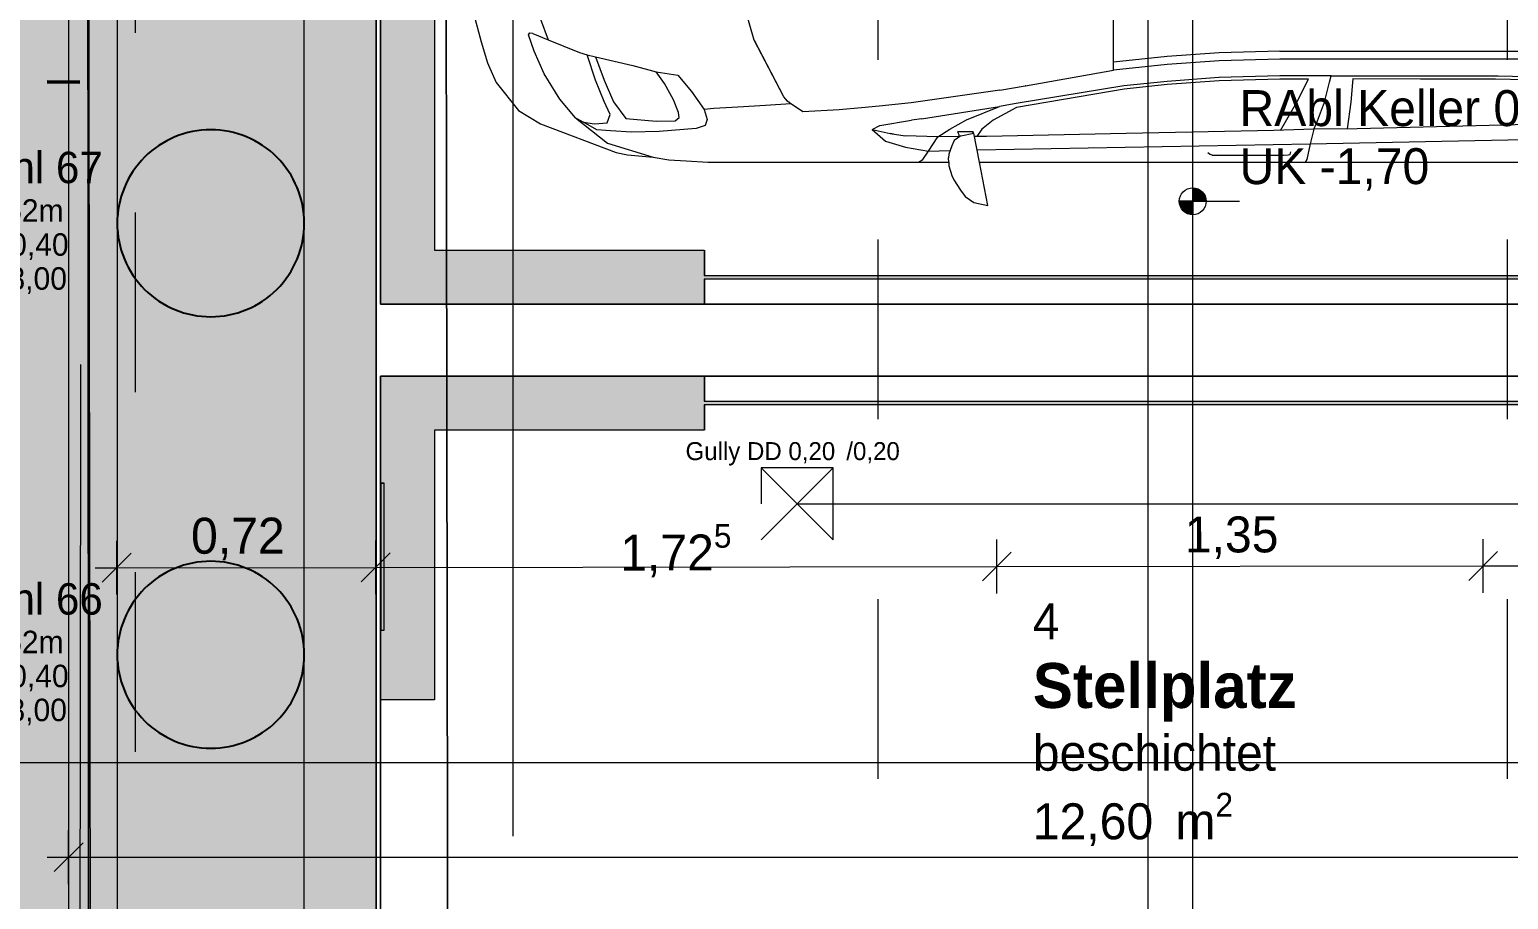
# Model space of a CAD drawing. Header units: metres. Extents: x -14 to 130, y -38 to 4.
# Drawn here: x -0.109 to 4.003, y -18.381 to -15.961 of the extents above; entities that cross this region are included whole.
import ezdxf

# ---------------------------------------------------------------- set-up
doc = ezdxf.new("R2010")
doc.units = ezdxf.units.M
doc.header["$MEASUREMENT"] = 0
for name, pattern in [('Kanal', [0.005, 0.003, -0.001, 0, -0.001]), ('Schnittlinie', [0.006, 0.003, -0.0015, 0, -0.0015]), ('Untersicht', [0.001, 0.0005, -0.0005])]:
    doc.linetypes.add(name, pattern=pattern)
for name, color, linetype in [('-1._KG PP_3_111 Bohrpfahl - ReGeBe', 7, 'Continuous'), ('-1._KG PP_3_111 Wand Aussen - Bohrpfahlwand 80', 7, 'Continuous'), ('-1._KG PP_3_210 Decke', 7, 'Continuous'), ('-1._KG PP_3_220 Bodenaufbau', 7, 'Continuous'), ('-1._KG PP_3_270 Deckendurchbruchsymbol', 7, 'Continuous'), ('-1._KG PP_3_570 Beschriftung 3D', 7, 'Continuous'), ('-1._KG PP_3_725 Nachbarbebauung', 7, 'Continuous'), ('-1._KG PP_3_810 Raum', 7, 'Continuous'), ('-1._KG PP_3_815 Raumbegrenzung', 7, 'Continuous'), ('-1._KG PP_3_851 Marker Schnitt', 7, 'Continuous'), ('-1._KG PP_3_950 Polierplan Bemaßung', 7, 'Continuous'), ('-1._KG PP_3_970 Brandschutz', 7, 'Continuous'), ('-1._KG PP_3_Bauwerke_Gebäude - Haus', 7, 'Continuous'), ('-1._KG PP_3_Bemaßen_Sperrmaß 2D', 7, 'Continuous'), ('-1._KG PP_3_Bemaßung', 7, 'Continuous'), ('-1._KG PP_3_Gelände_Beschriftung Gelände', 7, 'Continuous'), ('-1._KG PP_3_Gelände_Geländepunkt', 7, 'Continuous'), ('-1._KG PP_3_Kataster Grenzpunkte_Grenzpunkt (GP) Hausecke_Kennzeichen', 7, 'Continuous'), ('-1._KG PP_3_Kataster Grenzpunkte_Grenzpunkt (GP) Zeichen im Fels_Kennzeichen', 7, 'Continuous'), ('-1._KG PP_3_Neubau_840 Baulinien', 7, 'Continuous')]:
    doc.layers.add(name, color=color, linetype=linetype)
doc.styles.add('ERSTELLTER_STIL_5', font='')
doc.styles.add('ERSTELLTER_STIL_9', font='')
doc.styles.get('ERSTELLTER_STIL_5').set_extended_font_data('Eurostile')
doc.styles.get('ERSTELLTER_STIL_9').set_extended_font_data('Eurostile', bold=True)
doc.linetypes.add('GAS', pattern='A,0,[1,415_260415_PP_VA_1_2 -1 KG1.Shx,S=0.186508,R=0,X=0,Y=0],-26.5,0', length=26.5)
doc.linetypes.add('Grenze Grundstück', pattern='A,0,[2,415_260415_PP_VA_1_2 -1 KG1.Shx,S=0.00031746,R=0,X=0,Y=0],-0.04,0', length=0.04)

msp = doc.modelspace()

# ---------------------------------------------------------------- hatches: boundary and pattern name
at = {"layer": '-1._KG PP_3_111 Bohrpfahl - ReGeBe', "linetype": 'Continuous', "lineweight": 13, "true_color": 0x3f7f02}
for points in [[(0.395, -16.24, 0.414214), (0.135, -16.5, 0.414214), (0.395, -16.76, 0.414214), (0.655, -16.5, 0.414214)], [(0.395, -17.44, 0.414214), (0.135, -17.7, 0.414214), (0.395, -17.96, 0.414214), (0.655, -17.7, 0.414214)]]:
    msp.add_hatch(color=76, dxfattribs=at).paths.add_polyline_path(points)
at = {"layer": '-1._KG PP_3_111 Wand Aussen - Bohrpfahlwand 80', "linetype": 'Continuous', "lineweight": 13, "true_color": 0xaa6446}
msp.add_hatch(color=25, dxfattribs=at).paths.add_polyline_path([(0.055, -15), (0.055, -21.495), (0.135, -21.495), (0.135, -14.9999)])
at = {"layer": '-1._KG PP_3_111 Wand Aussen - Bohrpfahlwand 80', "linetype": 'Continuous', "lineweight": 13, "true_color": 0x3f7f02}
for points in [[(0.855, -21.495), (0.855, -14.9985), (0.655, -14.9989), (0.655, -21.495)], [(0.1439, -15.6673), (0.135, -15.6), (0.135, -16.5), (0.1439, -16.4327), (0.1698, -16.37), (0.2112, -16.3162), (0.265, -16.2748), (0.3277, -16.2489), (0.395, -16.24), (0.4623, -16.2489), (0.525, -16.2748), (0.5788, -16.3162), (0.6202, -16.37), (0.6461, -16.4327), (0.655, -16.5), (0.655, -15.6), (0.6461, -15.6673), (0.6202, -15.73), (0.5788, -15.7839), (0.525, -15.8252), (0.4623, -15.8511), (0.395, -15.86), (0.3277, -15.8511), (0.265, -15.8252), (0.2112, -15.7839), (0.1698, -15.73)], [(0.1439, -16.5673), (0.135, -16.5), (0.135, -17.7), (0.1439, -17.6327), (0.1698, -17.57), (0.2112, -17.5162), (0.265, -17.4748), (0.3277, -17.4489), (0.395, -17.44), (0.4623, -17.4489), (0.525, -17.4748), (0.5788, -17.5162), (0.6202, -17.57), (0.6461, -17.6327), (0.655, -17.7), (0.655, -16.5), (0.6461, -16.5673), (0.6202, -16.63), (0.5788, -16.6839), (0.525, -16.7252), (0.4623, -16.7511), (0.395, -16.76), (0.3277, -16.7511), (0.265, -16.7252), (0.2112, -16.6839), (0.1698, -16.63)], [(0.1439, -17.7673), (0.135, -17.7), (0.135, -18.8), (0.1439, -18.7327), (0.1698, -18.67), (0.2112, -18.6162), (0.265, -18.5748), (0.3277, -18.5489), (0.395, -18.54), (0.4623, -18.5489), (0.525, -18.5748), (0.5788, -18.6162), (0.6202, -18.67), (0.6461, -18.7327), (0.655, -18.8), (0.655, -17.7), (0.6461, -17.7673), (0.6202, -17.83), (0.5788, -17.8839), (0.525, -17.9252), (0.4623, -17.9511), (0.395, -17.96), (0.3277, -17.9511), (0.265, -17.9252), (0.2112, -17.8839), (0.1698, -17.83)]]:
    msp.add_hatch(color=76, dxfattribs=at).paths.add_polyline_path(points)
at = {"layer": '-1._KG PP_3_570 Beschriftung 3D', "linetype": 'Continuous', "lineweight": 0, "true_color": 0x191100}
h = msp.add_hatch(color=28, dxfattribs=at)
h.paths.add_polyline_path([(0.8669, -11.48), (0.8449, -11.48), (0.8449, -11.49), (0.8669, -11.49), (0.8669, -11.935), (1.0169, -11.935), (1.0169, -11.56), (1.7669, -11.56), (1.7669, -11.49), (4.9669, -11.49), (4.9669, -11.56), (5.7169, -11.56), (5.7169, -11.935), (5.7869, -11.935), (5.7869, -13.105), (5.7169, -13.105), (5.7169, -13.855), (4.9669, -13.855), (4.9669, -13.925), (1.7669, -13.925), (1.7669, -13.855), (1.0169, -13.855), (1.0169, -13.105), (0.8669, -13.105), (0.8669, -14.005), (1.7669, -14.005), (1.7669, -13.935), (4.9669, -13.935), (4.9669, -14.005), (5.7869, -14.005), (5.7869, -14.205), (4.9669, -14.205), (4.9669, -14.275), (1.7669, -14.275), (1.7669, -14.205), (0.8669, -14.205), (0.8669, -15.105), (1.0169, -15.105), (1.0169, -14.355), (1.7669, -14.355), (1.7669, -14.285), (4.9669, -14.285), (4.9669, -14.355), (5.7169, -14.355), (5.7169, -15.105), (5.7869, -15.105), (5.7869, -15.825), (5.7169, -15.825), (5.7169, -16.575), (4.9669, -16.575), (4.9669, -16.645), (1.7669, -16.645), (1.7669, -16.575), (1.0169, -16.575), (1.0169, -15.825), (0.8669, -15.825), (0.8669, -16.725), (1.7669, -16.725), (1.7669, -16.655), (4.9669, -16.655), (4.9669, -16.725), (5.7869, -16.725), (5.7869, -16.925), (4.9669, -16.925), (4.9669, -16.995), (1.7669, -16.995), (1.7669, -16.925), (0.8669, -16.925), (0.8669, -17.825), (1.0169, -17.825), (1.0169, -17.075), (1.7669, -17.075), (1.7669, -17.005), (4.9669, -17.005), (4.9669, -17.075), (5.7169, -17.075), (5.7169, -17.825), (5.7869, -17.825), (5.7869, -18.995), (5.7169, -18.995), (5.7169, -19.37), (4.9669, -19.37), (4.9669, -19.44), (1.7669, -19.44), (1.7669, -19.37), (1.0169, -19.37), (1.0169, -18.995), (0.8669, -18.995), (0.8669, -19.895), (1.0169, -19.895), (1.0169, -19.52), (1.7669, -19.52), (1.7669, -19.45), (4.9669, -19.45), (4.9669, -19.52), (5.7169, -19.52), (5.7169, -19.895), (5.7869, -19.895), (5.7869, -21.065), (5.7169, -21.065), (5.7169, -21.815), (4.9669, -21.815), (4.9669, -21.885), (1.7669, -21.885), (1.7669, -21.815), (1.0169, -21.815), (1.0169, -21.065), (0.8669, -21.065), (0.8669, -21.965), (1.7669, -21.965), (1.7669, -21.895), (4.9669, -21.895), (4.9669, -21.965), (5.7869, -21.965), (5.7869, -22.165), (4.9669, -22.165), (4.9669, -22.235), (1.7669, -22.235), (1.7669, -22.165), (0.8669, -22.165), (0.8669, -23.065), (1.0169, -23.065), (1.0169, -22.315), (1.7669, -22.315), (1.7669, -22.245), (4.9669, -22.245), (4.9669, -22.315), (5.7169, -22.315), (5.7169, -23.065), (5.7869, -23.065), (5.7869, -24.235), (5.7169, -24.235), (5.7169, -24.61), (4.9669, -24.61), (4.9669, -24.68), (1.7669, -24.68), (1.7669, -24.61), (1.0169, -24.61), (1.0169, -24.235), (0.8669, -24.235), (0.8669, -25.135), (1.0169, -25.135), (1.0169, -24.76), (1.7669, -24.76), (1.7669, -24.69), (4.9669, -24.69), (4.9669, -24.76), (5.7169, -24.76), (5.7169, -25.135), (5.7869, -25.135), (5.7869, -26.305), (5.7169, -26.305), (5.7169, -27.055), (4.9669, -27.055), (4.9669, -27.125), (1.7669, -27.125), (1.7669, -27.055), (1.0169, -27.055), (1.0169, -26.305), (0.8669, -26.305), (0.8669, -27.205), (1.7669, -27.205), (1.7669, -27.135), (4.9669, -27.135), (4.9669, -27.205), (5.8569, -27.205), (5.8569, -27.2189), (4.976, -27.345), (4.9859, -27.4143), (1.8181, -27.8674), (1.8082, -27.7981), (0.9173, -27.9256), (1.0447, -28.8165), (1.1932, -28.7953), (1.087, -28.0528), (1.8294, -27.9466), (1.8195, -27.8773), (4.9873, -27.4242), (4.9972, -27.4935), (5.7396, -27.3872), (5.8458, -28.1297), (5.9151, -28.1198), (6.0171, -28.8325), (5.9478, -28.8424), (6.054, -29.5849), (5.3116, -29.6911), (5.3215, -29.7604), (2.1537, -30.2135), (2.1438, -30.1442), (1.4014, -30.2504), (1.2952, -29.508), (1.1467, -29.5292), (1.2741, -30.4202), (0.9173, -30.4715), (1.0447, -31.3624), (1.1932, -31.3412), (1.087, -30.5987), (1.8294, -30.4925), (1.8195, -30.4232), (4.9873, -29.9701), (4.9972, -30.0394), (5.7396, -29.9332), (5.8458, -30.6756), (5.9151, -30.6657), (6.0171, -31.3784), (5.9478, -31.3883), (6.054, -32.1308), (5.3116, -32.237), (5.3215, -32.3063), (2.1537, -32.7594), (2.1438, -32.6901), (1.4014, -32.7963), (1.2952, -32.0539), (1.1467, -32.0751), (1.2741, -32.9661), (2.1651, -32.8386), (2.1551, -32.7693), (5.3229, -32.3162), (5.3328, -32.3855), (13.0079, -31.2875), (13.0178, -31.3553), (13.9084, -31.2254), (13.8997, -31.166), (17.0675, -30.7129), (17.0749, -30.7638), (17.9655, -30.634), (17.8356, -29.7434), (17.7645, -29.7538), (17.6625, -29.0411), (17.7318, -29.031), (17.602, -28.1404), (16.7114, -28.2702), (16.7227, -28.3479), (13.555, -28.8011), (13.5557, -28.806), (13.5448, -28.7318), (12.6543, -28.8616), (12.7841, -29.7522), (12.8533, -29.7421), (12.9553, -30.4549), (12.8879, -30.4647), (13.0065, -31.2777), (6.2223, -32.2481), (6.0963, -31.3671), (6.027, -31.377), (5.925, -30.6643), (5.9943, -30.6544), (5.8668, -29.7632), (6.2237, -29.7121), (6.0963, -28.8212), (6.027, -28.8311), (5.925, -28.1184), (5.9943, -28.1084), (5.8669, -27.2175), (5.8669, -26.305), (5.7969, -26.305), (5.7969, -25.135), (5.8669, -25.135), (5.8669, -24.235), (5.7969, -24.235), (5.7969, -23.065), (5.8669, -23.065), (5.8669, -22.165), (5.7969, -22.165), (5.7969, -21.965), (5.8669, -21.965), (5.8669, -21.065), (5.7969, -21.065), (5.7969, -19.895), (5.8669, -19.895), (5.8669, -18.995), (5.7969, -18.995), (5.7969, -17.825), (5.8669, -17.825), (5.8669, -16.925), (5.7969, -16.925), (5.7969, -16.725), (5.8669, -16.725), (5.8669, -15.825), (5.7969, -15.825), (5.7969, -15.105), (5.8669, -15.105), (5.8669, -14.205), (5.7969, -14.205), (5.7969, -14.005), (5.8669, -14.005), (5.8669, -13.105), (5.7969, -13.105), (5.7969, -11.935), (5.8669, -11.935), (5.8669, -11.035), (5.7969, -11.035), (5.7969, -9.865), (5.8669, -9.865), (5.8669, -8.965), (4.9669, -8.965), (4.9669, -9.035), (1.7669, -9.035), (1.7669, -8.965), (0.8669, -8.965), (0.8669, -9.865), (1.0169, -9.865), (1.0169, -9.115), (1.7669, -9.115), (1.7669, -9.045), (4.9669, -9.045), (4.9669, -9.115), (5.7169, -9.115), (5.7169, -9.865), (5.7869, -9.865), (5.7869, -11.035), (5.7169, -11.035), (5.7169, -11.41), (4.9669, -11.41), (4.9669, -11.48), (1.7669, -11.48), (1.7669, -11.41), (1.0169, -11.41), (1.0169, -11.035), (0.8669, -11.035)])
h.paths.add_polyline_path([(12.9325, -29.7306), (12.8243, -28.9884), (13.5665, -28.8802), (13.5564, -28.811), (16.7241, -28.3578), (16.7228, -28.3486), (16.733, -28.4186), (17.4752, -28.3104), (17.5834, -29.0526), (17.6526, -29.0425), (17.7546, -29.7552), (17.6872, -29.7651), (17.7954, -30.5072), (17.0532, -30.6154), (17.066, -30.703), (13.8983, -31.1561), (13.8867, -31.077), (13.1446, -31.1852), (13.0364, -30.443), (12.9652, -30.4534), (12.8632, -29.7407)], flags=0)
at = {"layer": '-1._KG PP_3_725 Nachbarbebauung', "linetype": 'Continuous', "lineweight": 0, "true_color": 0x1f1f1f}
msp.add_hatch(color=250, dxfattribs=at).paths.add_polyline_path([(0.0099, -2.0785), (-3.9335, -2.0676), (-3.9335, -23.1322), (-0.1266, -23.2195), (0.059, -23.2207), (0.0528, -14.1947), (0.0564, -12.2031)])
at = {"layer": '-1._KG PP_3_Bemaßung', "linetype": 'Continuous', "lineweight": 13, "ltscale": 1000}
msp.add_hatch(color=7, dxfattribs=at).paths.add_polyline_path([(-0.1459, -15.9488), (-0.1459, -16.0088), (0.0312, -15.9795), (0.0312, -15.9786)])
at = {"layer": '-1._KG PP_3_Kataster Grenzpunkte_Grenzpunkt (GP) Hausecke_Kennzeichen', "linetype": 'Continuous', "lineweight": 0, "true_color": 0x000000}
for points in [[(3.125, -16.4387), (3.1625, -16.4387), (3.1596, -16.4244), (3.1515, -16.4122), (3.1394, -16.4041), (3.125, -16.4012)], [(3.125, -16.4387), (3.0875, -16.4387), (3.0904, -16.4531), (3.0985, -16.4652), (3.1106, -16.4734), (3.125, -16.4762)]]:
    msp.add_hatch(color=18, dxfattribs=at).paths.add_polyline_path(points)

# ---------------------------------------------------------------- linework, layer by layer
at = {"layer": '-1._KG PP_3_111 Bohrpfahl - ReGeBe', "color": 7, "linetype": 'Continuous', "lineweight": 25, "ltscale": 1000, "flags": 128}
for points in [[(0.395, -16.24, 0.414214), (0.135, -16.5, 0.414214), (0.395, -16.76, 0.414214), (0.655, -16.5, 0.414214)], [(0.395, -17.44, 0.414214), (0.135, -17.7, 0.414214), (0.395, -17.96, 0.414214), (0.655, -17.7, 0.414214)]]:
    msp.add_lwpolyline(points, format="xyb", close=True, dxfattribs=at)
at = {"layer": '-1._KG PP_3_111 Wand Aussen - Bohrpfahlwand 80', "color": 7, "linetype": 'Continuous', "lineweight": 18, "ltscale": 1000}
msp.add_line((0.655, -21.495), (0.655, -14.9989), dxfattribs=at)
at = {"layer": '-1._KG PP_3_111 Wand Aussen - Bohrpfahlwand 80', "color": 7, "linetype": 'Continuous', "lineweight": 13, "ltscale": 1000}
for p, q in [((0.135, -15.6), (0.135, -16.5)), ((0.135, -16.5), (0.135, -17.7)), ((0.135, -17.7), (0.135, -18.8))]:
    msp.add_line(p, q, dxfattribs=at)
at = {"layer": '-1._KG PP_3_111 Wand Aussen - Bohrpfahlwand 80', "color": 7, "linetype": 'Continuous', "lineweight": 13, "ltscale": 1000, "flags": 128}
msp.add_lwpolyline([(0.055, -15), (0.055, -21.495)], dxfattribs=at)
at = {"layer": '-1._KG PP_3_111 Wand Aussen - Bohrpfahlwand 80', "color": 7, "linetype": 'Continuous', "lineweight": 18, "ltscale": 1000, "flags": 128}
msp.add_lwpolyline([(0.855, -21.495), (0.855, -14.9985)], dxfattribs=at)
at = {"layer": '-1._KG PP_3_210 Decke', "color": 8, "linetype": 'Untersicht', "lineweight": 13, "ltscale": 1000, "flags": 128}
msp.add_lwpolyline([(0.1831, -14.47), (0.185, -14.9998), (0.185, -21.895), (3.305, -21.895), (3.305, -22.165), (4.905, -22.165), (4.905, -24.32), (7.875, -24.32), (7.875, -23.85), (9.87, -23.85), (9.87, -24.32), (13.0067, -24.32), (12.9484, -23.92), (12.865, -23.92), (12.865, -21.895), (18.7604, -21.895), (18.7621, -21.495), (18.7694, -20.4274), (14.6603, -20.4274), (15.32, -17.3819), (15.32, -14.87), (15.32, -14.47)], close=True, dxfattribs=at)
at = {"layer": '-1._KG PP_3_220 Bodenaufbau', "color": 7, "linetype": 'Continuous', "lineweight": 13, "ltscale": 1000, "flags": 128}
for points in [[(0.855, -20.6033), (0.8545, -14.8671), (0.8319, -8.705)], [(1.057, -20.6028), (1.0384, -8.705)], [(1.0384, -8.705), (1.057, -20.6031)]]:
    msp.add_lwpolyline(points, dxfattribs=at)
at = {"layer": '-1._KG PP_3_270 Deckendurchbruchsymbol', "color": 7, "linetype": 'Untersicht', "lineweight": 13, "ltscale": 1000}
for p, q in [((1.925, -17.38), (2.125, -17.18)), ((1.925, -17.18), (2.125, -17.38))]:
    msp.add_line(p, q, dxfattribs=at)
at = {"layer": '-1._KG PP_3_270 Deckendurchbruchsymbol', "color": 7, "linetype": 'Untersicht', "lineweight": 13, "ltscale": 1000, "flags": 128}
msp.add_lwpolyline([(2.125, -17.38), (2.125, -17.18), (1.925, -17.18), (1.925, -17.38)], close=True, dxfattribs=at)
at = {"layer": '-1._KG PP_3_570 Beschriftung 3D', "color": 150, "linetype": 'Continuous', "lineweight": 13, "ltscale": 1000, "true_color": 0x0f7ffe}
for p, q in [((1.9058, -15.9909), (1.856, -15.8159)), ((2.9051, -15.9893), (2.9051, -15.8171)), ((1.1257, -15.9155), (1.1468, -15.9955)), ((1.3114, -15.9327), (1.3327, -15.9895)), ((1.2788, -15.9756), (1.2822, -15.9707)), ((1.2937, -16.0209), (1.2788, -15.9756)), ((1.2822, -15.9707), (1.2822, -15.9706)), ((1.2822, -15.9706), (1.2901, -15.9716)), ((1.2901, -15.9716), (1.2901, -15.9716)), ((1.2901, -15.9717), (1.3327, -15.9895)), ((1.3327, -15.9895), (1.4202, -16.0252)), ((1.9881, -16.148), (1.9058, -15.9909)), ((1.9881, -16.148), (1.9062, -15.9917)), ((2.9049, -16.0741), (2.9051, -15.9893)), ((2.9051, -15.9893), (2.9051, -15.9893)), ((1.1468, -15.9955), (1.1647, -16.0537)), ((1.3215, -16.084), (1.2937, -16.0209)), ((1.4202, -16.0251), (1.4202, -16.0251)), ((1.4202, -16.0252), (1.4416, -16.0314)), ((1.4648, -16.1019), (1.4416, -16.0314)), ((1.4416, -16.0314), (1.4645, -16.0375)), ((3.198, -16.0257), (3.0535, -16.036)), ((3.3666, -16.0211), (3.198, -16.0257)), ((3.3666, -16.0211), (4.4276, -16.0211)), ((1.1647, -16.0537), (1.1675, -16.0602)), ((1.1675, -16.0602), (1.1883, -16.108)), ((1.4644, -16.0375), (1.5681, -16.0613)), ((1.4644, -16.0375), (1.4891, -16.1024)), ((1.5681, -16.0613), (1.5681, -16.0613)), ((1.5681, -16.0613), (1.5681, -16.0613)), ((1.5681, -16.0613), (1.6329, -16.0784)), ((2.6599, -16.1174), (2.9049, -16.0741)), ((3.0535, -16.036), (2.9049, -16.0516)), ((3.0535, -16.0584), (2.9049, -16.0741)), ((2.9049, -16.0741), (2.9049, -16.0741)), ((2.9049, -16.0741), (2.9049, -16.0741)), ((3.198, -16.0482), (3.0535, -16.0584)), ((3.3666, -16.0436), (3.198, -16.0482)), ((4.1688, -16.0436), (3.3666, -16.0436)), ((1.1883, -16.108), (1.2501, -16.1863)), ((1.3653, -16.1547), (1.3215, -16.084)), ((1.4884, -16.1614), (1.4648, -16.1019)), ((1.4891, -16.1024), (1.5145, -16.162)), ((1.6564, -16.111), (1.6329, -16.0784)), ((1.6329, -16.0784), (1.6935, -16.0881)), ((1.681, -16.1564), (1.6564, -16.111)), ((1.6935, -16.0881), (1.6937, -16.0883)), ((1.6937, -16.0883), (1.7317, -16.1339)), ((3.0534, -16.1052), (2.9338, -16.1179)), ((3.0535, -16.1141), (2.9339, -16.1268)), ((3.1979, -16.0949), (3.0534, -16.1052)), ((3.0535, -16.1141), (3.0534, -16.1141)), ((3.198, -16.1038), (3.0535, -16.1141)), ((3.3666, -16.0903), (3.1979, -16.0949)), ((3.198, -16.0948), (3.1979, -16.0948)), ((3.3666, -16.0992), (3.198, -16.1038)), ((3.198, -16.1037), (3.198, -16.1037)), ((3.51, -16.09), (3.3666, -16.0903)), ((3.4465, -16.0995), (3.3666, -16.0992)), ((3.4144, -16.1629), (3.4465, -16.0995)), ((3.4914, -16.1629), (3.5053, -16.1075)), ((3.5053, -16.1075), (3.51, -16.09)), ((3.51, -16.09), (3.51, -16.09)), ((3.51, -16.09), (3.51, -16.09)), ((3.51, -16.0901), (3.5678, -16.0901)), ((3.5688, -16.1085), (3.5641, -16.1629)), ((3.5678, -16.0901), (3.7579, -16.0901)), ((3.5703, -16.0983), (3.5688, -16.1085)), ((3.7578, -16.0993), (3.5703, -16.0983)), ((3.9665, -16.0992), (3.7578, -16.0993)), ((3.7579, -16.0901), (3.9741, -16.0901)), ((4.1548, -16.1032), (3.9665, -16.0992)), ((3.9741, -16.0901), (4.1688, -16.0943)), ((1.4093, -16.2067), (1.3653, -16.1547)), ((1.3653, -16.1547), (1.3653, -16.1547)), ((1.6954, -16.192), (1.681, -16.1564)), ((1.7317, -16.1339), (1.7665, -16.1837)), ((1.9925, -16.1538), (1.9881, -16.148)), ((1.9883, -16.1482), (1.9881, -16.148)), ((1.998, -16.1602), (1.9925, -16.1538)), ((2.5883, -16.1298), (2.3425, -16.1648)), ((2.5883, -16.1298), (2.6594, -16.1175)), ((2.9338, -16.1179), (2.6344, -16.167)), ((2.9339, -16.1268), (2.6347, -16.1776)), ((2.6599, -16.1174), (2.6594, -16.1175)), ((1.2501, -16.1863), (1.3116, -16.2232)), ((1.505, -16.1971), (1.4884, -16.1614)), ((1.4974, -16.2208), (1.505, -16.1971)), ((1.5145, -16.162), (1.5492, -16.2086)), ((1.6971, -16.2058), (1.6954, -16.192)), ((1.7934, -16.181), (1.7665, -16.1837)), ((1.7665, -16.1837), (1.7752, -16.2114)), ((1.8601, -16.1773), (1.7934, -16.181)), ((1.9369, -16.1722), (1.8601, -16.1773)), ((1.8601, -16.1773), (1.8601, -16.1773)), ((2.0072, -16.1675), (1.9369, -16.1722)), ((2.0039, -16.1653), (1.998, -16.1602)), ((2.0408, -16.1896), (2.0039, -16.1653)), ((2.1424, -16.1849), (2.0408, -16.1896)), ((2.2038, -16.1792), (2.1424, -16.1849)), ((2.2536, -16.1739), (2.2038, -16.1792)), ((2.3425, -16.1648), (2.2536, -16.1739)), ((2.3713, -16.2091), (2.5879, -16.1756)), ((2.4962, -16.2125), (2.5877, -16.1756)), ((2.6347, -16.1776), (2.5701, -16.2135)), ((2.6344, -16.167), (2.5877, -16.1756)), ((3.369, -16.2416), (3.4144, -16.1629)), ((3.4716, -16.2152), (3.4914, -16.1629)), ((3.5641, -16.1629), (3.5542, -16.2374)), ((1.3116, -16.2232), (1.5222, -16.3029)), ((1.4074, -16.2045), (1.4045, -16.2011)), ((1.4093, -16.2067), (1.4314, -16.2188)), ((1.4093, -16.2067), (1.4981, -16.2769)), ((1.4314, -16.2188), (1.4614, -16.2236)), ((1.4687, -16.2397), (1.4314, -16.2188)), ((1.4614, -16.2236), (1.4974, -16.2208)), ((1.5492, -16.2086), (1.6336, -16.2159)), ((1.6336, -16.2159), (1.686, -16.2151)), ((1.7443, -16.2367), (1.6415, -16.2447)), ((1.686, -16.2151), (1.6971, -16.2058)), ((1.7698, -16.2282), (1.7443, -16.2367)), ((1.7752, -16.2114), (1.7698, -16.2282)), ((2.2337, -16.2387), (2.255, -16.2281)), ((2.2337, -16.2387), (2.2836, -16.2502)), ((2.2337, -16.2387), (2.2711, -16.2718)), ((2.2406, -16.2353), (2.2406, -16.2353)), ((2.255, -16.2281), (2.3433, -16.2136)), ((2.3583, -16.2111), (2.3433, -16.2136)), ((2.3713, -16.2091), (2.3583, -16.2111)), ((2.3583, -16.2111), (2.3583, -16.2111)), ((2.4166, -16.2599), (2.4496, -16.2381)), ((2.4496, -16.2381), (2.4962, -16.2125)), ((2.5388, -16.2384), (2.5244, -16.2585)), ((2.542, -16.2358), (2.5388, -16.2384)), ((2.5701, -16.2135), (2.542, -16.2358)), ((3.462, -16.2382), (3.3505, -16.2422)), ((3.462, -16.2382), (3.4517, -16.279)), ((3.462, -16.2382), (3.4716, -16.2152)), ((3.5817, -16.2371), (3.462, -16.2382)), ((3.9863, -16.2268), (3.5817, -16.2371)), ((4.3063, -16.2183), (3.9863, -16.2268)), ((1.5065, -16.2425), (1.4687, -16.2397)), ((1.4981, -16.2769), (1.6251, -16.3165)), ((1.5647, -16.2468), (1.5065, -16.2425)), ((1.6415, -16.2447), (1.5647, -16.2468)), ((1.5647, -16.2468), (1.5647, -16.2468)), ((2.2711, -16.2718), (2.3263, -16.2887)), ((2.2836, -16.2502), (2.3254, -16.2568)), ((2.2931, -16.2517), (2.2836, -16.2502)), ((2.4166, -16.2599), (2.3254, -16.2568)), ((2.3906, -16.2997), (2.4166, -16.2599)), ((2.4742, -16.259), (2.4166, -16.2599)), ((2.4621, -16.2699), (2.4549, -16.285)), ((2.4802, -16.257), (2.4621, -16.2699)), ((2.4708, -16.2453), (2.4749, -16.2533)), ((2.5143, -16.2454), (2.4708, -16.2453)), ((2.4749, -16.2533), (2.4739, -16.2614)), ((2.4802, -16.257), (2.5163, -16.2497)), ((2.5143, -16.2454), (2.5126, -16.2504)), ((2.5319, -16.33), (2.5163, -16.2497)), ((2.5515, -16.2583), (2.518, -16.2586)), ((2.5253, -16.296), (3.4517, -16.2792)), ((2.9394, -16.2504), (2.5515, -16.2583)), ((3.3505, -16.2422), (2.9394, -16.2504)), ((3.4517, -16.279), (3.4424, -16.3228)), ((3.4517, -16.2792), (4.4369, -16.2593)), ((1.5222, -16.3029), (1.5532, -16.3092)), ((1.5532, -16.3092), (1.625, -16.3165)), ((1.625, -16.3165), (1.6686, -16.3235)), ((2.3263, -16.2887), (2.3906, -16.2997)), ((2.3744, -16.323), (2.3906, -16.2997)), ((2.3906, -16.2997), (2.4498, -16.2974)), ((2.4468, -16.3081), (2.4456, -16.3175)), ((2.4465, -16.33), (2.4456, -16.3175)), ((2.4549, -16.285), (2.4468, -16.3081)), ((2.4498, -16.2974), (2.4506, -16.2974)), ((3.1669, -16.3035), (3.1747, -16.3089)), ((3.1793, -16.3103), (3.1747, -16.3089)), ((3.1793, -16.3103), (3.3771, -16.3103)), ((3.3771, -16.3103), (3.3902, -16.3094)), ((3.3902, -16.3094), (3.3954, -16.3083)), ((3.3954, -16.3083), (3.3972, -16.3015)), ((1.6686, -16.3235), (1.7164, -16.326)), ((1.7164, -16.326), (1.7772, -16.33)), ((1.7772, -16.33), (2.2573, -16.3299)), ((2.2573, -16.3299), (2.3624, -16.33)), ((2.3624, -16.33), (2.3744, -16.323)), ((2.3624, -16.33), (2.4465, -16.33)), ((2.4465, -16.33), (2.4472, -16.3404)), ((2.4472, -16.3404), (2.4553, -16.3674)), ((2.5319, -16.33), (3.4379, -16.3299)), ((2.5554, -16.4507), (2.5319, -16.33)), ((3.4424, -16.3228), (3.4379, -16.3299)), ((3.4379, -16.3299), (4.4779, -16.33)), ((2.4553, -16.3674), (2.4606, -16.3789)), ((2.4606, -16.3789), (2.4789, -16.4083)), ((2.4789, -16.4083), (2.4924, -16.4254)), ((2.4924, -16.4254), (2.5163, -16.4426)), ((2.5163, -16.4426), (2.5554, -16.4507)), ((0.8675, -17.2229), (0.8675, -17.632)), ((0.8675, -17.2229), (0.8775, -17.2229))]:
    msp.add_line(p, q, dxfattribs=at)
at = {"layer": '-1._KG PP_3_570 Beschriftung 3D', "color": 40, "linetype": 'Continuous', "lineweight": 0, "ltscale": 1000, "true_color": 0xffb300, "flags": 128}
for points in [[(0.8669, -16.725), (0.8669, -15.825)], [(1.0169, -15.825), (1.0169, -16.575)], [(1.0173, -15.825), (1.0173, -16.575)], [(1.0169, -16.575), (1.7669, -16.575)], [(1.7669, -16.575), (1.7669, -16.645)], [(1.7673, -16.575), (1.7673, -16.645)], [(1.7669, -16.645), (4.9669, -16.645)], [(1.7669, -16.655), (1.7669, -16.725)], [(4.9669, -16.655), (1.7669, -16.655)], [(1.7673, -16.655), (1.7673, -16.725)], [(1.7669, -16.725), (0.8669, -16.725)], [(0.8669, -16.925), (1.7669, -16.925)], [(0.8669, -17.825), (0.8669, -16.925)], [(1.7669, -16.925), (1.7669, -16.995)], [(1.7673, -16.925), (1.7673, -16.995)], [(1.7669, -16.995), (4.9669, -16.995)], [(1.7669, -17.005), (1.7669, -17.075)], [(4.9669, -17.005), (1.7669, -17.005)], [(1.7673, -17.005), (1.7673, -17.075)], [(1.0169, -17.075), (1.0169, -17.825)], [(1.7669, -17.075), (1.0169, -17.075)], [(1.0173, -17.075), (1.0173, -17.825)], [(1.0169, -17.825), (0.8669, -17.825)]]:
    msp.add_lwpolyline(points, dxfattribs=at)
at = {"layer": '-1._KG PP_3_570 Beschriftung 3D', "color": 150, "linetype": 'Continuous', "lineweight": 13, "ltscale": 1000, "true_color": 0x0f7ffe, "flags": 128}
msp.add_lwpolyline([(0.8675, -17.632), (0.8775, -17.632), (0.8775, -17.2229), (0.8675, -17.2229)], close=True, dxfattribs=at)
at = {"layer": '-1._KG PP_3_570 Beschriftung 3D', "color": 150, "linetype": 'Continuous', "lineweight": 13, "ltscale": 1000, "true_color": 0x0f7ffe}
msp.add_point((0.8675, -17.2229), dxfattribs=at)
at = {"layer": '-1._KG PP_3_725 Nachbarbebauung', "color": 8, "linetype": 'Continuous', "lineweight": 13, "ltscale": 1000, "flags": 128}
msp.add_lwpolyline([(-3.9335, -23.1322), (-0.1266, -23.2195), (0.059, -23.2207), (0.0528, -14.1947), (0.0564, -12.2031), (0.0099, -2.0785), (-3.9335, -2.0676)], dxfattribs=at)
at = {"layer": '-1._KG PP_3_810 Raum', "color": 5, "linetype": 'Continuous', "lineweight": 0, "ltscale": 1000, "flags": 128}
for points in [[(0.8669, -14.205), (0.8669, -16.725), (5.8669, -16.725), (5.8669, -14.205)], [(0.8669, -16.925), (0.8669, -19.445), (5.8669, -19.445), (5.8669, -16.925)]]:
    msp.add_lwpolyline(points, close=True, dxfattribs=at)
at = {"layer": '-1._KG PP_3_815 Raumbegrenzung', "color": 5, "linetype": 'Continuous', "lineweight": 0, "ltscale": 1000, "flags": 128}
for points in [[(5.8669, -16.725), (0.8669, -16.725), (0.8669, -14.205), (5.8669, -14.205)], [(5.8669, -19.445), (0.8669, -19.445), (0.8669, -16.925), (5.8669, -16.925)]]:
    msp.add_lwpolyline(points, close=True, dxfattribs=at)
at = {"layer": '-1._KG PP_3_851 Marker Schnitt', "color": 7, "linetype": 'Schnittlinie', "lineweight": 13, "ltscale": 1000}
msp.add_line((1.235, 3.0949), (1.235, -18.6375), dxfattribs=at)
at = {"layer": '-1._KG PP_3_970 Brandschutz', "color": 16, "linetype": 'GAS', "lineweight": 13, "ltscale": 1000, "true_color": 0x7e0000}
msp.add_line((3.125, -19.515), (3.125, -13.83), dxfattribs=at)
at = {"layer": '-1._KG PP_3_970 Brandschutz', "color": 16, "linetype": 'Untersicht', "lineweight": 13, "ltscale": 1000, "true_color": 0x7e0000, "flags": 128}
for points in [[(2.25, -19.045), (2.25, -14.37)], [(4, -19.045), (4, -14.37)]]:
    msp.add_lwpolyline(points, dxfattribs=at)
at = {"layer": '-1._KG PP_3_Bauwerke_Gebäude - Haus', "color": 7, "linetype": 'Continuous', "lineweight": 13, "ltscale": 1000, "true_color": 0xefefef}
for p, q in [((0.033, -16.8927), (0.0318, -17.8986)), ((0.0318, -17.8986), (0.024, -24.4171))]:
    msp.add_line(p, q, dxfattribs=at)
at = {"layer": '-1._KG PP_3_Bemaßen_Sperrmaß 2D', "color": 5, "linetype": 'GAS', "lineweight": 0, "ltscale": 1000}
for p, q in [((0, 3), (0, -36)), ((3, 3), (3, -36)), ((-1.5, -18), (21, -18))]:
    msp.add_line(p, q, dxfattribs=at)
at = {"layer": '-1._KG PP_3_Gelände_Beschriftung Gelände', "color": 7, "linetype": 'Continuous', "lineweight": 18, "ltscale": 1000, "flags": 128}
for points in [[(0.655, -20.6031), (0.655, -14.9989), (0.6319, -8.705)], [(0.8319, -8.705), (0.8545, -14.8671), (0.855, -20.6031)], [(1.0384, -8.705), (1.057, -20.6031)]]:
    msp.add_lwpolyline(points, dxfattribs=at)
at = {"layer": '-1._KG PP_3_Gelände_Geländepunkt', "color": 7, "linetype": 'Continuous', "lineweight": 50, "ltscale": 1000}
msp.add_line((-0.0597, -16.107), (0.0315, -16.1074), dxfattribs=at)
at = {"layer": '-1._KG PP_3_Kataster Grenzpunkte_Grenzpunkt (GP) Hausecke_Kennzeichen', "color": 7, "linetype": 'Continuous', "lineweight": 13, "ltscale": 1000}
for p, q in [((3.125, -16.4012), (3.125, -16.4762)), ((3.1625, -16.4387), (3.0875, -16.4387)), ((3.125, -16.4387), (3.2549, -16.4387))]:
    msp.add_line(p, q, dxfattribs=at)
at = {"layer": '-1._KG PP_3_Kataster Grenzpunkte_Grenzpunkt (GP) Hausecke_Kennzeichen', "color": 6, "linetype": 'Continuous', "lineweight": 13, "ltscale": 1000, "true_color": 0xfb02fe}
for p, q in [((0.1337, -17.5329), (0.1335, -17.3829)), ((0.8537, -17.532), (0.8535, -17.382)), ((2.5805, -17.5299), (2.5803, -17.3799)), ((3.9321, -17.5282), (3.9319, -17.3782)), ((0.1735, -17.4179), (0.0936, -17.498)), ((0.8935, -17.417), (0.8136, -17.4971)), ((2.6204, -17.4148), (2.5405, -17.4949)), ((3.9719, -17.4131), (3.892, -17.4932)), ((0.0736, -17.458), (0.1336, -17.4579)), ((0.1336, -17.4579), (0.8536, -17.457)), ((0.8536, -17.457), (2.5804, -17.4549)), ((2.5804, -17.4549), (3.932, -17.4532)), ((3.932, -17.4532), (13.2951, -17.4415))]:
    msp.add_line(p, q, dxfattribs=at)
at = {"layer": '-1._KG PP_3_Kataster Grenzpunkte_Grenzpunkt (GP) Hausecke_Kennzeichen', "color": 76, "linetype": 'Continuous', "lineweight": 13, "ltscale": 1000, "true_color": 0x3f7f02}
for p, q in [((0, -18.338), (0, -18.188)), ((0.04, -18.223), (-0.04, -18.303)), ((-0.06, -18.263), (0, -18.263)), ((0, -18.263), (12.81, -18.263))]:
    msp.add_line(p, q, dxfattribs=at)
at = {"layer": '-1._KG PP_3_Kataster Grenzpunkte_Grenzpunkt (GP) Hausecke_Kennzeichen', "color": 7, "linetype": 'Continuous', "lineweight": 13, "ltscale": 1000}
msp.add_circle((3.125, -16.4387), 0.0375, dxfattribs=at)
at = {"layer": '-1._KG PP_3_Kataster Grenzpunkte_Grenzpunkt (GP) Zeichen im Fels_Kennzeichen', "color": 171, "linetype": 'Kanal', "lineweight": 13, "ltscale": 1000, "true_color": 0x6c6cff, "flags": 128}
msp.add_lwpolyline([(2.025, -17.28), (4.7569, -17.28), (5.4314, -17.9545)], dxfattribs=at)
at = {"layer": '-1._KG PP_3_Neubau_840 Baulinien', "color": 76, "linetype": 'Grenze Grundstück', "lineweight": 13, "ltscale": 1000, "true_color": 0x3f7f02, "flags": 128}
msp.add_lwpolyline([(0, -0.0002), (18.985, -0.0012), (18.935, -15), (18.9, -21.365), (18.85, -31.325), (0.0665, -34.0269), (0.065, -21.365), (0.055, -15)], close=True, dxfattribs=at)

# ---------------------------------------------------------------- texts
at = {"layer": '-1._KG PP_3_270 Deckendurchbruchsymbol', "color": 1, "linetype": 'Continuous', "lineweight": 0, "insert": (2.025, -17.1738), "char_height": 0.05, "attachment_point": 8, "style": 'ERSTELLTER_STIL_5'}
msp.add_mtext('\\A1;{\\pqc;\\pt0;\\fEurostile|b0|i0|c0|p0;\\W1.000000;Gully DD 0,20\\fEurostile|b0|i0|c0|p0;\\W1.000000;\\A1{\\H.66x;\\S^  ;}\\fEurostile|b0|i0|c0|p0;\\W1.000000; /0,20\\fEurostile|b0|i0|c0|p0;\\W1.000000;\\A1{\\H.66x;\\S^  ;}\\fEurostile|b0|i0|c0|p0;\\W1.000000;\\fEurostile|b0|i0|c0|p0;\\W1.000000;\\A1{\\H.66x;\\S^  ;}}', dxfattribs=at)
at = {"layer": '-1._KG PP_3_810 Raum', "color": 7, "linetype": 'Continuous', "lineweight": 13, "attachment_point": 1}
for s, insert, char_height, style in [('\\A1;{\\pql;\\pt0;\\fEurostile|b0|i0|c0|p0;\\W1.000000;4}', (2.6803, -17.557), 0.1, 'ERSTELLTER_STIL_5'), ('\\A1;{\\pql;\\pt0;\\fEurostile|b1|i0|c0|p0;\\W1.000000;Stellplatz}', (2.6803, -17.7231), 0.125, 'ERSTELLTER_STIL_9'), ('\\A1;{\\pql;\\pt0;\\fEurostile|b0|i0|c0|p0;\\W1.000000;beschichtet}', (2.6803, -17.9226), 0.1, 'ERSTELLTER_STIL_5'), ('\\A1;{\\pql;\\pt0,0.05;\\fEurostile|b0|i0|c0|p0;\\W1.000000;12,60\\fEurostile|b0|i0|c0|p0;\\W1.000000;\\A1{\\H.66x;\\S^  ;}\\fEurostile|b0|i0|c0|p0;\\W1.000000; m\\fEurostile|b0|i0|c0|p0;\\W1.000000;\\A1{\\H.66x;\\S2^  ;}}', (2.6803, -18.0841), 0.1, 'ERSTELLTER_STIL_5')]:
    msp.add_mtext(s, dxfattribs=dict(at, insert=insert, char_height=char_height, style=style))
at = {"layer": '-1._KG PP_3_950 Polierplan Bemaßung', "color": 6, "linetype": 'Continuous', "lineweight": 13, "true_color": 0xfb02fe, "char_height": 0.1, "width": 0.306373, "attachment_point": 7, "rotation": 0.0714, "style": 'ERSTELLTER_STIL_5'}
for s, insert in [('\\A1;{\\pql;\\fEurostile|b0|i0|c0|p0;\\W1.000000;0,72}', (0.3404, -17.4377)), ('\\A1;{\\pql;\\fEurostile|b0|i0|c0|p0;\\W1.000000;1,35}', (3.103, -17.4342))]:
    msp.add_mtext(s, dxfattribs=dict(at, insert=insert))
at = {"layer": '-1._KG PP_3_Kataster Grenzpunkte_Grenzpunkt (GP) Hausecke_Kennzeichen', "color": 7, "linetype": 'Continuous', "lineweight": 13, "style": 'ERSTELLTER_STIL_5'}
for s, insert, char_height, attachment_point, line_spacing_factor in [('\\A1;{\\pql;\\fEurostile|b0|i0|c0|p0;\\W1.000000;RAbl Keller 0,5m²\\P\\pql;\\fEurostile|b0|i0|c0|p0;\\W1.000000;UK \\fEurostile|b0|i0|c0|p0;\\W1.000000;-1,70}', (3.2549, -16.4097), 0.1, 7, 0.968161), ('\\A1;{\\pql;\\fEurostile|b0|i0|c0|p0;\\W1.000000;Pfahl 67\\P\\pql;\\fEurostile|b0|i0|c0|p0;\\H0.714286x;\\W1.000000;Ø \\fEurostile|b0|i0|c0|p0;\\W1.000000;0,52\\fEurostile|b0|i0|c0|p0;\\W1.000000;m\\P\\pql;\\fEurostile|b0|i0|c0|p0;\\W1.000000;OK \\fEurostile|b0|i0|c0|p0;\\W1.000000;-0,40\\P\\pql;\\fEurostile|b0|i0|c0|p0;\\W1.000000;UK \\fEurostile|b0|i0|c0|p0;\\W1.000000;-8,00}', (-0.3345, -16.4987), 0.0875, 4, 0.907049), ('\\A1;{\\pql;\\fEurostile|b0|i0|c0|p0;\\W1.000000;Pfahl 66\\P\\pql;\\fEurostile|b0|i0|c0|p0;\\H0.714286x;\\W1.000000;Ø \\fEurostile|b0|i0|c0|p0;\\W1.000000;0,52\\fEurostile|b0|i0|c0|p0;\\W1.000000;m\\P\\pql;\\fEurostile|b0|i0|c0|p0;\\W1.000000;OK \\fEurostile|b0|i0|c0|p0;\\W1.000000;-0,40\\P\\pql;\\fEurostile|b0|i0|c0|p0;\\W1.000000;UK \\fEurostile|b0|i0|c0|p0;\\W1.000000;-8,00}', (-0.3345, -17.6987), 0.0875, 4, 0.907049)]:
    msp.add_mtext(s, dxfattribs=dict(at, insert=insert, char_height=char_height, attachment_point=attachment_point, line_spacing_factor=line_spacing_factor))
at = {"layer": '-1._KG PP_3_Kataster Grenzpunkte_Grenzpunkt (GP) Hausecke_Kennzeichen', "color": 6, "linetype": 'Continuous', "lineweight": 13, "true_color": 0xfb02fe, "insert": (1.5335, -17.4951), "char_height": 0.1, "attachment_point": 7, "rotation": 0.0714, "style": 'ERSTELLTER_STIL_5'}
msp.add_mtext('\\A1;{\\pql;\\fEurostile|b0|i0|c0|p0;\\W1.000000;1,72\\fEurostile|b0|i0|c0|p0;\\W1.000000;\\A1{\\H.66x;\\S5^  ;}}', dxfattribs=at)

doc.saveas('drawing.dxf')
